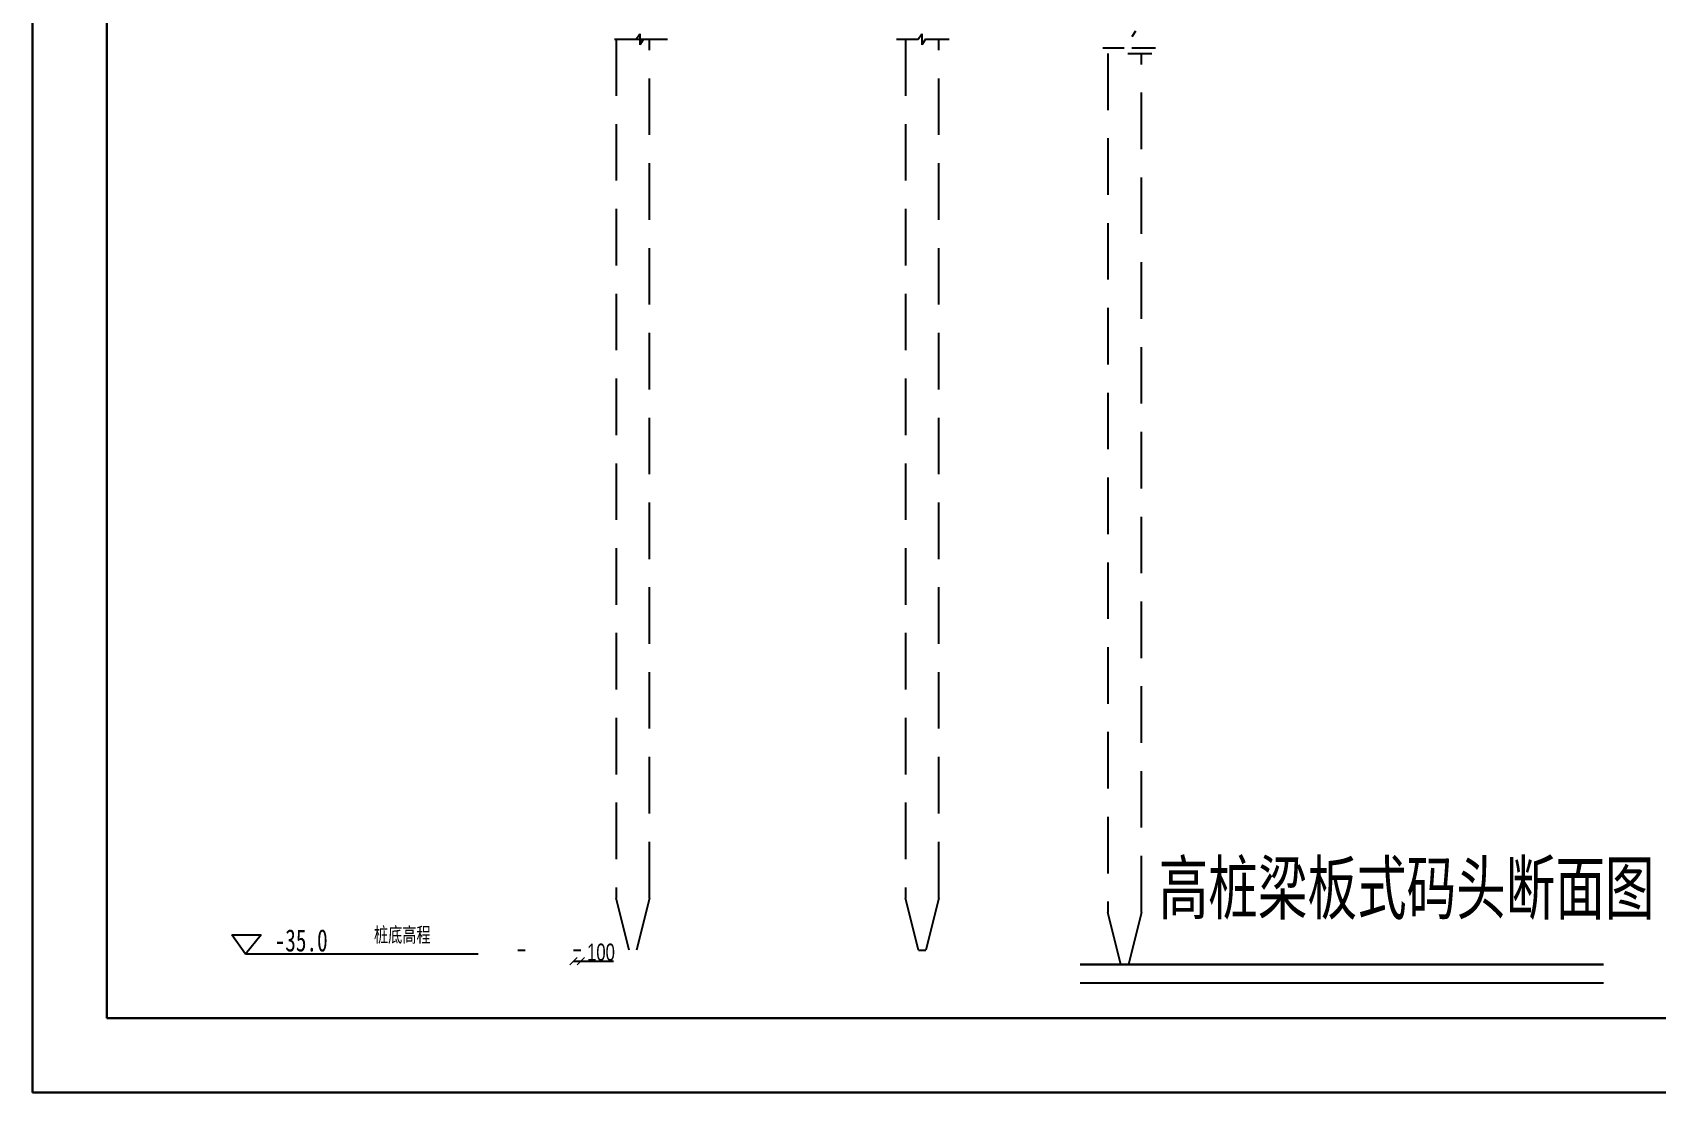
# Model space of a CAD drawing. Header units: millimetres. Extents: x 0 to 42000, y 0 to 29700.
# Drawn here: x 0 to 21886, y 0 to 14286 of the extents above; entities that cross this region are included whole.
import ezdxf

# ---------------------------------------------------------------- set-up
doc = ezdxf.new("R2010")
doc.units = ezdxf.units.MM
doc.linetypes.add('DASHED', pattern=[19.05, 12.7, -6.35])
doc.layers.add('外框线', color=7, linetype='Continuous', lineweight=30)
for name, color, linetype in [('普通线', 7, 'Continuous'), ('标注', 7, 'Continuous'), ('虚线', 7, 'DASHED')]:
    doc.layers.add(name, color=color, linetype=linetype)
doc.styles.get("Standard").update_dxf_attribs({"font": 'arial.ttf', "width": 0.7, "height": 230})
doc.dimstyles.get("Standard").update_dxf_attribs({"dimtxt": 230, "dimasz": 100, "dimexe": 0.18, "dimexo": 0.0625, "dimgap": 1, "dimtad": 1, "dimdec": 0, "dimzin": 0, "dimdsep": 46, "dimtxsty": 'Standard', "dimblk": 'ARCHTICK', "dimcen": 0.09, "dimse1": 1, "dimse2": 1, "dimadec": 0, "dimazin": 0, "dimtfac": 1, "dimtdec": 0, "dimtofl": 0, "dimtmove": 0, "dimatfit": 3, "dimfxl": 1, "dimtolj": 1, "dimtzin": 0, "dimarcsym": 0})

# ---------------------------------------------------------------- blocks, each defined once
blk = doc.blocks.new('_ArchTick')
at = {"color": 0, "linetype": 'ByBlock', "const_width": 0.15}
blk.add_lwpolyline([(-0.5, -0.5), (0.5, 0.5)], dxfattribs=at)
blk = doc.blocks.new('*D48')
at = {"layer": 'Defpoints', "color": 0, "transparency": 16777216}
for p in [(7290, 1918), (7390, 1918), (7390, 1771)]:
    blk.add_point(p, dxfattribs=at)
at = {"layer": '普通线', "color": 0, "lineweight": -2, "transparency": 16777216}
for p, q in [((7290, 1771), (7390, 1771)), ((7390, 1771), (7832, 1771))]:
    blk.add_line(p, q, dxfattribs=at)
at = {"layer": '普通线', "color": 0, "lineweight": -2, "transparency": 16777216, "xscale": 100, "yscale": 100, "zscale": 100, "rotation": 180}
blk.add_blockref('_ArchTick', (7290, 1771), dxfattribs=at)
at = {"layer": '普通线', "color": 0, "lineweight": -2, "transparency": 16777216, "xscale": 100, "yscale": 100, "zscale": 100}
blk.add_blockref('_ArchTick', (7390, 1771), dxfattribs=at)
at = {"layer": '普通线', "color": 0, "transparency": 16777216, "insert": (7661, 1890), "char_height": 230, "attachment_point": 5}
blk.add_mtext('\\A1;100', dxfattribs=at)

msp = doc.modelspace()

# ---------------------------------------------------------------- linework, layer by layer
at = {"lineweight": 30}
msp.add_line((14118.4, 1726.4), (21170.8, 1726.4), dxfattribs=at)
at = {"lineweight": 25}
msp.add_line((14118.4, 1480), (21170.8, 1480), dxfattribs=at)
msp.add_line((0, 0), (1000, 0))
at = {"layer": '外框线'}
for p, q in [((0, 29700), (0, 0)), ((1000, 1000), (1000, 28700)), ((1000, 1000), (41000, 1000)), ((0, 0), (42000, 0)), ((0, 0), (1000, 0)), ((0, 0), (2500, 0)), ((0, 0), (2000, 0)), ((0, 0), (42000, 0)), ((0, 0), (42000, 0)), ((0, 0), (1000, 0))]:
    msp.add_line(p, q, dxfattribs=at)
at = {"layer": '普通线'}
for p, q in [((8136.1, 14194.1), (8186, 14268.9)), ((8136.1, 14194.1), (8186, 14268.9)), ((8186, 14268.9), (8186, 14118.9)), ((8186, 14268.9), (8186, 14118.9)), ((11935.2, 14194.1), (11985.2, 14268.9)), ((11935.2, 14194.1), (11985.2, 14268.9)), ((11985.2, 14268.9), (11985.2, 14118.9)), ((11985.2, 14268.9), (11985.2, 14118.9)), ((14863.2, 14303), (14813.2, 14227.6)), ((7844.9, 14194.1), (8136.1, 14194.1)), ((7966.1, 14194.1), (8136.1, 14194.1)), ((8136.1, 14194.1), (8456.4, 14194.1)), ((8236.1, 14194.3), (8186, 14118.9)), ((8236.1, 14194.3), (8186, 14118.9)), ((8235.9, 14194.1), (8416.1, 14194.1)), ((8235.9, 14194.1), (8556.2, 14194.1)), ((11644.1, 14194.1), (11935.2, 14194.1)), ((11765.2, 14194.1), (11935.2, 14194.1)), ((12035.2, 14194.3), (11985.2, 14118.9)), ((12035.2, 14194.3), (11985.2, 14118.9)), ((12035.1, 14194.1), (12215.2, 14194.1)), ((12035.1, 14194.1), (12355.4, 14194.1)), ((14422.1, 14077.9), (14713.2, 14077.9)), ((14813.1, 14077.9), (15133.4, 14077.9)), ((14763.2, 14002.7), (15083.5, 14002.7))]:
    msp.add_line(p, q, dxfattribs=at)
at = {"layer": '标注'}
for p, q in [((2872.7, 1866.4), (2686, 2126.3)), ((2686, 2126.3), (3081.2, 2126.3)), ((3081.2, 2126.3), (2872.7, 1866.4)), ((6006, 1866.4), (2872.7, 1866.4)), ((6540.2, 1917.7), (6640.2, 1917.7)), ((7290.2, 1917.7), (7390.2, 1917.7))]:
    msp.add_line(p, q, dxfattribs=at)
at = {"layer": '标注', "ltscale": 60}
msp.add_line((11940.2, 1917.7), (12040.2, 1917.7), dxfattribs=at)
at = {"layer": '虚线', "ltscale": 60}
for p, q in [((7866.2, 14194.1), (7866.2, 2617.7)), ((8316.2, 2617.7), (8316.2, 14194.1)), ((11765.2, 14194.1), (11765.2, 2617.7)), ((12215.2, 2617.7), (12215.2, 14194.1)), ((14493.4, 14002.7), (14493.4, 2426.4)), ((14943.4, 2426.4), (14943.4, 14002.7)), ((8041.2, 1917.7), (7866.2, 2617.7)), ((8316.2, 2617.7), (8141.2, 1917.7)), ((11940.2, 1917.7), (11765.2, 2617.7)), ((12215.2, 2617.7), (12040.2, 1917.7)), ((14668.4, 1726.4), (14493.4, 2426.4)), ((14943.4, 2426.4), (14768.4, 1726.4))]:
    msp.add_line(p, q, dxfattribs=at)

# ---------------------------------------------------------------- texts
at = {"lineweight": 30, "insert": (15176.1, 3107.7), "char_height": 700, "attachment_point": 1}
msp.add_mtext_dynamic_manual_height_columns('{\\fFangSong|b1|i0|c134|p49;高桩梁板式码头断面图}', width=15515.492, gutter_width=12.5, heights=[0], dxfattribs=at)
at = {"layer": '标注', "attachment_point": 1}
for s, insert, char_height in [('{\\fFangSong|b1|i0|c134|p49;-35.0}', (3263.6, 2200.8), 300), ('{\\fFangSong|b1|i0|c134|p49;桩底高程}', (4601.8, 2225.9), 200)]:
    msp.add_mtext_dynamic_manual_height_columns(s, width=1806.12, gutter_width=750, heights=[0], dxfattribs=dict(at, insert=insert, char_height=char_height))

# ---------------------------------------------------------------- dimensions: what is measured, and where the dimension line sits
at = {"layer": '普通线'}
dim = msp.add_linear_dim(base=(7390.2, 1771.4), p1=(7290.2, 1917.7), p2=(7390.2, 1917.7), dimstyle='Standard', dxfattribs=at)
dim.commit()
dim.dimension.update_dxf_attribs({"geometry": '*D48', "text_midpoint": (7661.2, 1889.8)})

doc.saveas('drawing.dxf')
